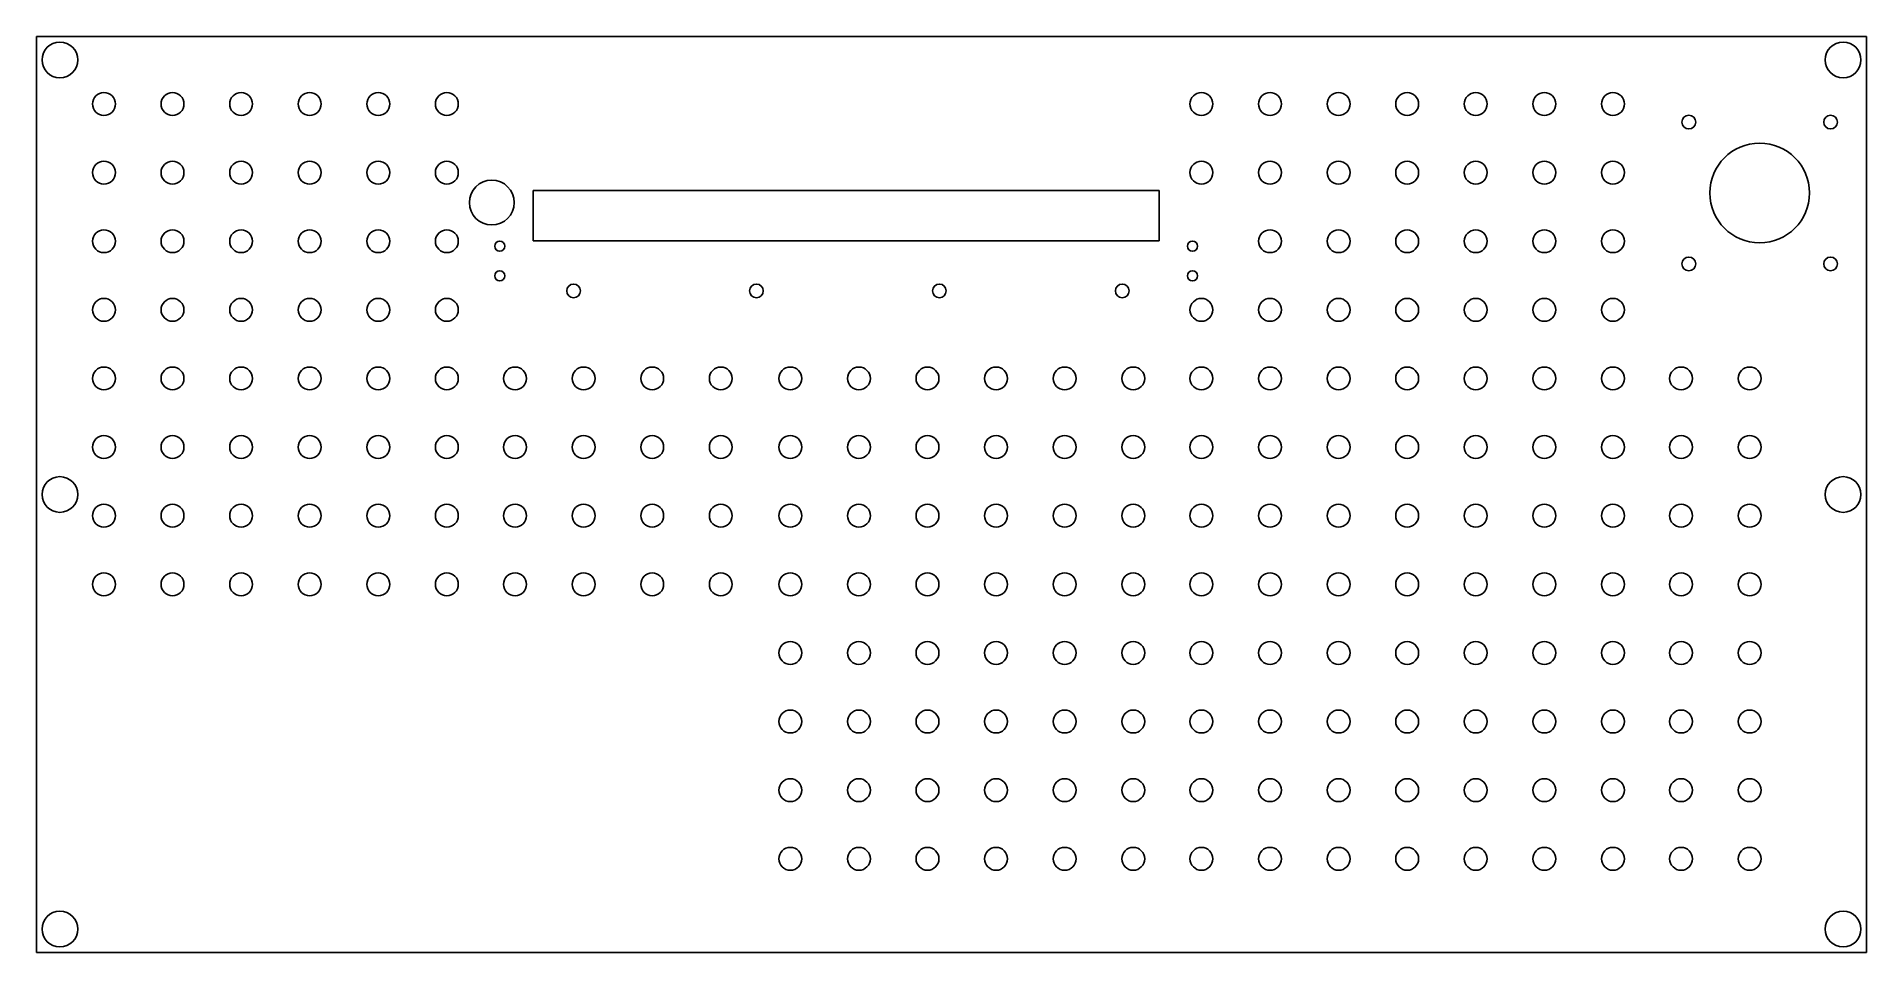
# Model space of a CAD drawing. Header units: millimetres. Extents: x -200 to 200, y -100 to 100.
import ezdxf

# ---------------------------------------------------------------- set-up
doc = ezdxf.new("R2010")
doc.units = ezdxf.units.MM
doc.layers.add('CUTOUTS', color=1, linetype='CONTINUOUS')
doc.layers.add('PERIMETER', color=5, linetype='CONTINUOUS')

msp = doc.modelspace()

# ---------------------------------------------------------------- linework, layer by layer
at = {"layer": 'CUTOUTS'}
for p, q in [((-91.52, 55.46), (-91.52, 66.47)), ((-91.52, 66.47), (45.44, 66.47)), ((45.44, 66.47), (45.44, 55.46)), ((45.44, 55.46), (-91.52, 55.46))]:
    msp.add_line(p, q, dxfattribs=at)
for centre, radius in [((-195, 95), 3.9), ((195, 95), 3.9), ((-185.37, 85.37), 2.5), ((-170.37, 85.37), 2.5), ((-155.37, 85.37), 2.5), ((-140.37, 85.37), 2.5), ((-125.37, 85.37), 2.5), ((-110.37, 85.37), 2.5), ((54.66, 85.37), 2.5), ((69.66, 85.37), 2.5), ((84.66, 85.37), 2.5), ((99.66, 85.37), 2.5), ((114.66, 85.37), 2.5), ((129.66, 85.37), 2.5), ((144.66, 85.37), 2.5), ((161.26, 81.42), 1.5), ((192.26, 81.42), 1.5), ((176.76, 65.92), 10.9), ((-185.37, 70.37), 2.5), ((-170.37, 70.37), 2.5), ((-155.37, 70.37), 2.5), ((-140.37, 70.37), 2.5), ((-125.37, 70.37), 2.5), ((-110.37, 70.37), 2.5), ((54.66, 70.37), 2.5), ((69.66, 70.37), 2.5), ((84.66, 70.37), 2.5), ((99.66, 70.37), 2.5), ((114.66, 70.37), 2.5), ((129.66, 70.37), 2.5), ((144.66, 70.37), 2.5), ((-100.54, 63.82), 4.9), ((-185.37, 55.37), 2.5), ((-170.37, 55.37), 2.5), ((-155.37, 55.37), 2.5), ((-140.37, 55.37), 2.5), ((-125.37, 55.37), 2.5), ((-110.37, 55.37), 2.5), ((69.66, 55.37), 2.5), ((84.66, 55.37), 2.5), ((99.66, 55.37), 2.5), ((114.66, 55.37), 2.5), ((129.66, 55.37), 2.5), ((144.66, 55.37), 2.5), ((-98.8, 54.29), 1.1), ((52.7, 54.29), 1.1), ((-98.8, 47.8), 1.1), ((52.7, 47.8), 1.1), ((161.26, 50.42), 1.5), ((192.26, 50.42), 1.5), ((-82.66, 44.5), 1.5), ((-42.66, 44.5), 1.5), ((-2.66, 44.5), 1.5), ((37.34, 44.5), 1.5), ((-185.37, 40.37), 2.5), ((-170.37, 40.37), 2.5), ((-155.37, 40.37), 2.5), ((-140.37, 40.37), 2.5), ((-125.37, 40.37), 2.5), ((-110.37, 40.37), 2.5), ((54.66, 40.37), 2.5), ((69.66, 40.37), 2.5), ((84.66, 40.37), 2.5), ((99.66, 40.37), 2.5), ((114.66, 40.37), 2.5), ((129.66, 40.37), 2.5), ((144.66, 40.37), 2.5), ((-185.37, 25.37), 2.5), ((-170.37, 25.37), 2.5), ((-155.37, 25.37), 2.5), ((-140.37, 25.37), 2.5), ((-125.37, 25.37), 2.5), ((-110.37, 25.37), 2.5), ((-95.46, 25.37), 2.5), ((-80.46, 25.37), 2.5), ((-65.46, 25.37), 2.5), ((-50.46, 25.37), 2.5), ((-35.25, 25.37), 2.5), ((-20.25, 25.37), 2.5), ((-5.25, 25.37), 2.5), ((9.75, 25.37), 2.5), ((24.75, 25.37), 2.5), ((39.75, 25.37), 2.5), ((54.66, 25.37), 2.5), ((69.66, 25.37), 2.5), ((84.66, 25.37), 2.5), ((99.66, 25.37), 2.5), ((114.66, 25.37), 2.5), ((129.66, 25.37), 2.5), ((144.66, 25.37), 2.5), ((159.57, 25.37), 2.5), ((174.57, 25.37), 2.5), ((-185.37, 10.37), 2.5), ((-170.37, 10.37), 2.5), ((-155.37, 10.37), 2.5), ((-140.37, 10.37), 2.5), ((-125.37, 10.37), 2.5), ((-110.37, 10.37), 2.5), ((-95.46, 10.37), 2.5), ((-80.46, 10.37), 2.5), ((-65.46, 10.37), 2.5), ((-50.46, 10.37), 2.5), ((-35.25, 10.37), 2.5), ((-20.25, 10.37), 2.5), ((-5.25, 10.37), 2.5), ((9.75, 10.37), 2.5), ((24.75, 10.37), 2.5), ((39.75, 10.37), 2.5), ((54.66, 10.37), 2.5), ((69.66, 10.37), 2.5), ((84.66, 10.37), 2.5), ((99.66, 10.37), 2.5), ((114.66, 10.37), 2.5), ((129.66, 10.37), 2.5), ((144.66, 10.37), 2.5), ((159.57, 10.37), 2.5), ((174.57, 10.37), 2.5), ((-195, 0), 3.9), ((195, 0), 3.9), ((-185.37, -4.63), 2.5), ((-170.37, -4.63), 2.5), ((-155.37, -4.63), 2.5), ((-140.37, -4.63), 2.5), ((-125.37, -4.63), 2.5), ((-110.37, -4.63), 2.5), ((-95.46, -4.63), 2.5), ((-80.46, -4.63), 2.5), ((-65.46, -4.63), 2.5), ((-50.46, -4.63), 2.5), ((-35.25, -4.63), 2.5), ((-20.25, -4.63), 2.5), ((-5.25, -4.63), 2.5), ((9.75, -4.63), 2.5), ((24.75, -4.63), 2.5), ((39.75, -4.63), 2.5), ((54.66, -4.63), 2.5), ((69.66, -4.63), 2.5), ((84.66, -4.63), 2.5), ((99.66, -4.63), 2.5), ((114.66, -4.63), 2.5), ((129.66, -4.63), 2.5), ((144.66, -4.63), 2.5), ((159.57, -4.63), 2.5), ((174.57, -4.63), 2.5), ((-185.37, -19.64), 2.5), ((-170.37, -19.64), 2.5), ((-155.37, -19.64), 2.5), ((-140.37, -19.64), 2.5), ((-125.37, -19.64), 2.5), ((-110.37, -19.64), 2.5), ((-95.46, -19.64), 2.5), ((-80.46, -19.64), 2.5), ((-65.46, -19.64), 2.5), ((-50.46, -19.64), 2.5), ((-35.25, -19.64), 2.5), ((-20.25, -19.64), 2.5), ((-5.25, -19.64), 2.5), ((9.75, -19.64), 2.5), ((24.75, -19.64), 2.5), ((39.75, -19.64), 2.5), ((54.66, -19.64), 2.5), ((69.66, -19.64), 2.5), ((84.66, -19.64), 2.5), ((99.66, -19.64), 2.5), ((114.66, -19.64), 2.5), ((129.66, -19.64), 2.5), ((144.66, -19.64), 2.5), ((159.57, -19.64), 2.5), ((174.57, -19.64), 2.5), ((-35.25, -34.63), 2.5), ((-20.25, -34.63), 2.5), ((-5.25, -34.63), 2.5), ((9.75, -34.63), 2.5), ((24.75, -34.63), 2.5), ((39.75, -34.63), 2.5), ((54.66, -34.63), 2.5), ((69.66, -34.63), 2.5), ((84.66, -34.63), 2.5), ((99.66, -34.63), 2.5), ((114.66, -34.63), 2.5), ((129.66, -34.63), 2.5), ((144.66, -34.63), 2.5), ((159.57, -34.63), 2.5), ((174.57, -34.63), 2.5), ((-35.25, -49.63), 2.5), ((-20.25, -49.63), 2.5), ((-5.25, -49.63), 2.5), ((9.75, -49.63), 2.5), ((24.75, -49.63), 2.5), ((39.75, -49.63), 2.5), ((54.66, -49.63), 2.5), ((69.66, -49.63), 2.5), ((84.66, -49.63), 2.5), ((99.66, -49.63), 2.5), ((114.66, -49.63), 2.5), ((129.66, -49.63), 2.5), ((144.66, -49.63), 2.5), ((159.57, -49.63), 2.5), ((174.57, -49.63), 2.5), ((-35.25, -64.64), 2.5), ((-20.25, -64.64), 2.5), ((-5.25, -64.64), 2.5), ((9.75, -64.64), 2.5), ((24.75, -64.64), 2.5), ((39.75, -64.64), 2.5), ((54.66, -64.64), 2.5), ((69.66, -64.64), 2.5), ((84.66, -64.64), 2.5), ((99.66, -64.64), 2.5), ((114.66, -64.64), 2.5), ((129.66, -64.64), 2.5), ((144.66, -64.64), 2.5), ((159.57, -64.64), 2.5), ((174.57, -64.64), 2.5), ((-35.25, -79.64), 2.5), ((-20.25, -79.64), 2.5), ((-5.25, -79.64), 2.5), ((9.75, -79.64), 2.5), ((24.75, -79.64), 2.5), ((39.75, -79.64), 2.5), ((54.66, -79.64), 2.5), ((69.66, -79.64), 2.5), ((84.66, -79.64), 2.5), ((99.66, -79.64), 2.5), ((114.66, -79.64), 2.5), ((129.66, -79.64), 2.5), ((144.66, -79.64), 2.5), ((159.57, -79.64), 2.5), ((174.57, -79.64), 2.5), ((-195, -95), 3.9), ((195, -95), 3.9)]:
    msp.add_circle(centre, radius, dxfattribs=at)
at = {"layer": 'PERIMETER'}
for p, q in [((200.1, 100.1), (-200.1, 100.1)), ((-200.1, 100.1), (-200.1, -100.1)), ((200.1, -100.1), (200.1, 100.1)), ((-200.1, -100.1), (200.1, -100.1))]:
    msp.add_line(p, q, dxfattribs=at)

doc.saveas('drawing.dxf')
